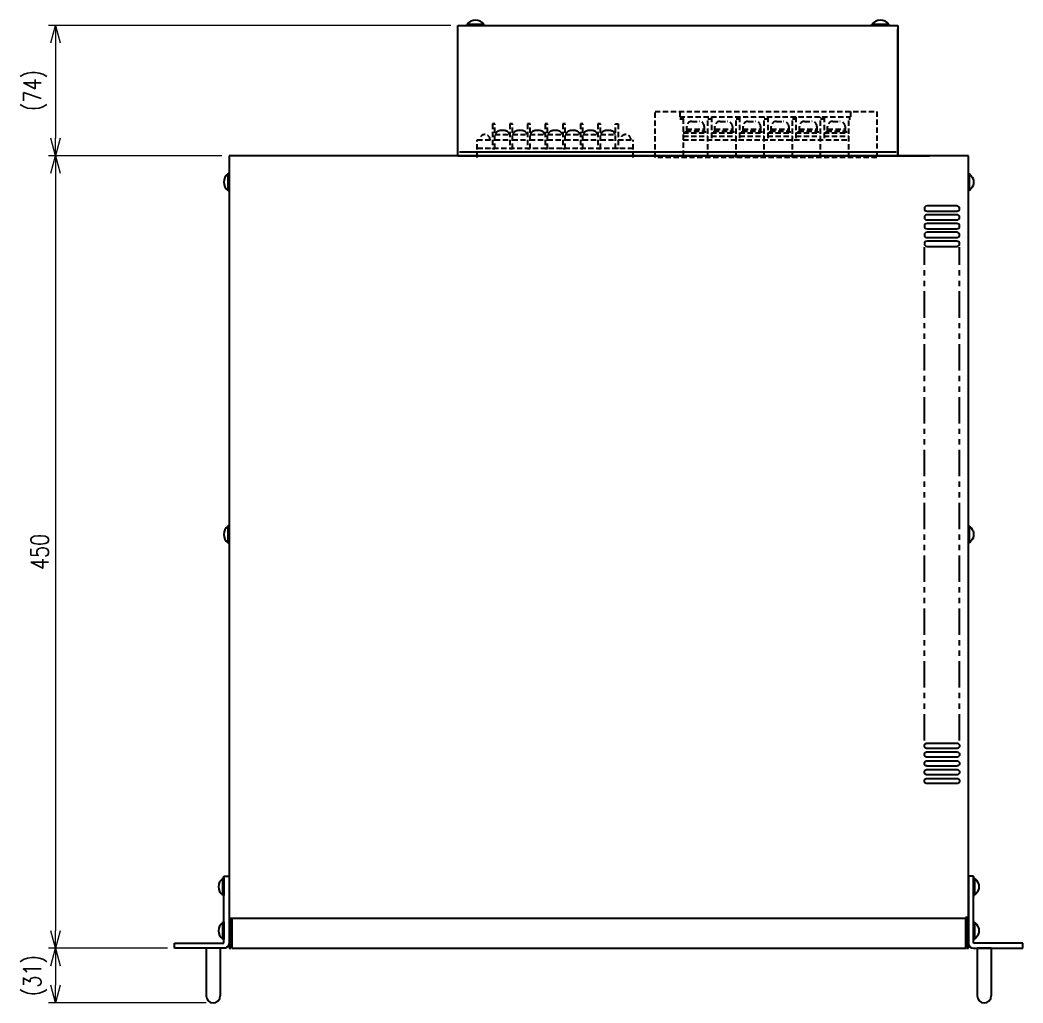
# Model space of a CAD drawing. Header units: millimetres. Extents: x 112 to 1408, y 148 to 1021.
# Drawn here: x 112 to 682, y 463 to 1021 of the extents above; entities that cross this region are included whole.
import ezdxf

# ---------------------------------------------------------------- set-up
doc = ezdxf.new("R2010")
doc.units = ezdxf.units.MM
doc.linetypes.add('HIDDEN', pattern=[0.375, 0.25, -0.125])
doc.linetypes.add('PHANTOM', pattern=[2.5, 1.25, -0.25, 0.25, -0.25, 0.25, -0.25])
doc.layers.get('0').update_dxf_attribs({"color": 5, "lineweight": 30})
doc.layers.get('Defpoints').update_dxf_attribs({"lineweight": 9})
doc.layers.add('寸法', color=7, linetype='Continuous', lineweight=15)
doc.layers.add('寸法 @ 4', color=7, linetype='Continuous', lineweight=15)
doc.styles.get("Standard").update_dxf_attribs({"font": 'simplex.shx', "width": 0.8, "bigfont": 'extfont.shx'})
doc.dimstyles.new('KD-STD', dxfattribs={"dimscale": 0, "dimtxt": 2.5, "dimasz": 2.5, "dimexe": 1, "dimexo": 1, "dimgap": 1, "dimtad": 1, "dimdsep": 46, "dimtxsty": 'Standard', "dimblk": 'OPEN30', "dimcen": 0, "dimadec": 0, "dimazin": 0, "dimtfac": 1, "dimtmove": 0, "dimatfit": 3, "dimldrblk": 'OPEN30', "dimfxl": 1, "dimtolj": 1, "dimtzin": 0, "dimlwd": 15, "dimlwe": 15, "dimarcsym": 0})

# ---------------------------------------------------------------- blocks, each defined once
blk = doc.blocks.new('_Open30')
at = {"lineweight": -2}
for p, q in [((-1, 0.268), (0, 0)), ((0, 0), (-1, -0.268)), ((0, 0), (-1, 0))]:
    blk.add_line(p, q, dxfattribs=at)
blk = doc.blocks.new('*D13')
at = {"layer": 'Defpoints', "color": 0}
for p in [(361.02, 1018), (132.49, 944), (231.02, 944)]:
    blk.add_point(p, dxfattribs=at)
at = {"layer": '寸法', "color": 0, "lineweight": 15}
for p, q in [((357.02, 1018), (128.49, 1018)), ((132.49, 1008), (132.49, 954)), ((227.02, 944), (128.49, 944))]:
    blk.add_line(p, q, dxfattribs=at)
at = {"layer": '寸法', "color": 0, "lineweight": 15, "xscale": 10, "yscale": 10, "zscale": 10}
for p, rotation in [((132.49, 1018), 90), ((132.49, 944), 270)]:
    blk.add_blockref('_Open30', p, dxfattribs=dict(at, rotation=rotation))
at = {"layer": '寸法', "color": 0, "insert": (120.88, 981), "char_height": 10, "attachment_point": 5, "rotation": 90}
blk.add_mtext('\\A1;(74)', dxfattribs=at)
blk = doc.blocks.new('*D14')
at = {"layer": 'Defpoints', "color": 0}
for p in [(231.02, 944), (132.49, 494), (200.02, 494)]:
    blk.add_point(p, dxfattribs=at)
at = {"layer": '寸法', "color": 0, "lineweight": 15}
for p, q in [((227.02, 944), (128.49, 944)), ((132.49, 934), (132.49, 504)), ((196.02, 494), (128.49, 494))]:
    blk.add_line(p, q, dxfattribs=at)
at = {"layer": '寸法', "color": 0, "lineweight": 15, "xscale": 10, "yscale": 10, "zscale": 10}
for p, rotation in [((132.49, 944), 90), ((132.49, 494), 270)]:
    blk.add_blockref('_Open30', p, dxfattribs=dict(at, rotation=rotation))
at = {"layer": '寸法', "color": 0, "insert": (123.49, 719), "char_height": 10, "attachment_point": 5, "rotation": 90}
blk.add_mtext('\\A1;450', dxfattribs=at)
blk = doc.blocks.new('*D15')
at = {"layer": 'Defpoints', "color": 0}
for p in [(200.02, 494), (132.49, 463), (222.02, 463)]:
    blk.add_point(p, dxfattribs=at)
at = {"layer": '寸法', "color": 0, "lineweight": 15}
for p, q in [((196.02, 494), (128.49, 494)), ((132.49, 484), (132.49, 473)), ((218.02, 463), (128.49, 463))]:
    blk.add_line(p, q, dxfattribs=at)
at = {"layer": '寸法', "color": 0, "lineweight": 15, "xscale": 10, "yscale": 10, "zscale": 10}
for p, rotation in [((132.49, 494), 90), ((132.49, 463), 270)]:
    blk.add_blockref('_Open30', p, dxfattribs=dict(at, rotation=rotation))
at = {"layer": '寸法', "color": 0, "insert": (120.88, 478.5), "char_height": 10, "attachment_point": 5, "rotation": 90}
blk.add_mtext('\\A1;(31)', dxfattribs=at)

msp = doc.modelspace()

# ---------------------------------------------------------------- linework, layer by layer
for p, q in [((361.021, 1017.999), (611.021, 1017.999)), ((361.021, 943.999), (361.021, 1017.999)), ((361.021, 943.999), (361.021, 1015.999)), ((366.021, 1018.499), (376.021, 1018.499)), ((366.021, 1017.999), (366.021, 1018.499)), ((376.021, 1017.999), (366.021, 1017.999)), ((375.721, 1018.499), (366.321, 1018.499)), ((376.021, 1018.499), (376.021, 1017.999)), ((596.021, 1018.499), (606.021, 1018.499)), ((596.021, 1017.999), (596.021, 1018.499)), ((606.021, 1017.999), (596.021, 1017.999)), ((605.721, 1018.499), (596.321, 1018.499)), ((606.021, 1018.499), (606.021, 1017.999)), ((611.021, 1017.999), (611.021, 943.999)), ((611.021, 943.999), (611.021, 1015.999)), ((610.021, 945.999), (362.021, 945.999)), ((231.021, 943.999), (231.021, 493.999)), ((651.021, 943.999), (231.021, 943.999)), ((361.021, 943.999), (343.021, 943.999)), ((361.021, 943.999), (611.021, 943.999)), ((611.021, 943.999), (629.021, 943.999)), ((651.021, 493.999), (651.021, 943.999)), ((230.521, 923.999), (230.521, 933.999)), ((230.521, 933.999), (231.021, 933.999)), ((230.521, 933.699), (230.521, 924.299)), ((231.021, 933.999), (231.021, 923.999)), ((651.521, 933.999), (651.021, 933.999)), ((651.021, 933.999), (651.021, 923.999)), ((651.521, 923.999), (651.521, 933.999)), ((651.521, 933.699), (651.521, 924.299)), ((231.021, 923.999), (230.521, 923.999)), ((651.021, 923.999), (651.521, 923.999)), ((626.021, 913.999), (626.021, 913.999)), ((644.521, 915.499), (627.521, 915.499)), ((627.521, 912.499), (644.521, 912.499)), ((646.021, 913.999), (646.021, 913.999)), ((626.021, 908.999), (626.021, 908.999)), ((644.521, 910.499), (627.521, 910.499)), ((627.521, 907.499), (644.521, 907.499)), ((646.021, 908.999), (646.021, 908.999)), ((626.021, 903.999), (626.021, 903.999)), ((644.521, 905.499), (627.521, 905.499)), ((627.521, 902.499), (644.521, 902.499)), ((644.521, 900.499), (627.521, 900.499)), ((646.021, 903.999), (646.021, 903.999)), ((626.021, 898.999), (626.021, 898.999)), ((627.521, 897.499), (644.521, 897.499)), ((644.521, 895.499), (627.521, 895.499)), ((646.021, 898.999), (646.021, 898.999)), ((626.021, 893.999), (626.021, 893.999)), ((627.521, 892.499), (644.521, 892.499)), ((646.021, 893.999), (646.021, 893.999)), ((230.521, 723.999), (230.521, 733.999)), ((230.521, 733.999), (231.021, 733.999)), ((230.521, 733.699), (230.521, 724.299)), ((231.021, 733.999), (231.021, 723.999)), ((651.521, 733.999), (651.021, 733.999)), ((651.021, 733.999), (651.021, 723.999)), ((651.521, 723.999), (651.521, 733.999)), ((651.521, 733.699), (651.521, 724.299)), ((231.021, 723.999), (230.521, 723.999)), ((651.021, 723.999), (651.521, 723.999)), ((627.521, 610.499), (644.521, 610.499)), ((626.021, 608.999), (626.021, 608.999)), ((626.021, 603.999), (626.021, 603.999)), ((644.521, 607.499), (627.521, 607.499)), ((627.521, 605.499), (644.521, 605.499)), ((646.021, 608.999), (646.021, 608.999)), ((646.021, 603.999), (646.021, 603.999)), ((626.021, 598.999), (626.021, 598.999)), ((644.521, 602.499), (627.521, 602.499)), ((627.521, 600.499), (644.521, 600.499)), ((646.021, 598.999), (646.021, 598.999)), ((626.021, 593.999), (626.021, 593.999)), ((644.521, 597.499), (627.521, 597.499)), ((627.521, 595.499), (644.521, 595.499)), ((644.521, 592.499), (627.521, 592.499)), ((646.021, 593.999), (646.021, 593.999)), ((626.021, 588.999), (626.021, 588.999)), ((627.521, 590.499), (644.521, 590.499)), ((644.521, 587.499), (627.521, 587.499)), ((646.021, 588.999), (646.021, 588.999)), ((227.521, 523.999), (227.521, 533.999)), ((227.521, 533.999), (228.021, 533.999)), ((227.521, 533.699), (227.521, 524.299)), ((228.021, 534.999), (231.021, 534.999)), ((228.021, 496.999), (228.021, 534.999)), ((228.021, 533.999), (228.021, 523.999)), ((231.021, 534.999), (231.021, 496.999)), ((651.021, 534.999), (651.021, 496.999)), ((654.021, 534.999), (651.021, 534.999)), ((654.021, 496.999), (654.021, 534.999)), ((654.521, 533.999), (654.021, 533.999)), ((654.021, 533.999), (654.021, 523.999)), ((654.521, 523.999), (654.521, 533.999)), ((654.521, 533.699), (654.521, 524.299)), ((228.021, 523.999), (227.521, 523.999)), ((654.021, 523.999), (654.521, 523.999)), ((227.521, 498.999), (227.521, 508.999)), ((227.521, 508.999), (228.021, 508.999)), ((227.521, 508.699), (227.521, 499.299)), ((228.021, 508.999), (228.021, 498.999)), ((232.021, 510.999), (231.021, 510.999)), ((232.021, 510.999), (232.021, 493.999)), ((232.021, 510.999), (232.021, 493.999)), ((650.021, 510.999), (232.021, 510.999)), ((232.521, 510.999), (232.521, 493.999)), ((649.521, 493.999), (649.521, 510.999)), ((650.021, 510.999), (650.021, 511.999)), ((650.021, 510.999), (650.021, 493.999)), ((650.021, 510.999), (650.021, 493.999)), ((650.021, 510.999), (651.021, 510.999)), ((654.521, 508.999), (654.021, 508.999)), ((654.021, 508.999), (654.021, 498.999)), ((654.521, 498.999), (654.521, 508.999)), ((654.521, 508.699), (654.521, 499.299)), ((200.021, 493.999), (200.021, 496.999)), ((200.021, 496.999), (228.021, 496.999)), ((228.021, 498.999), (227.521, 498.999)), ((654.021, 498.999), (654.521, 498.999)), ((682.021, 496.999), (654.021, 496.999)), ((682.021, 493.999), (682.021, 496.999)), ((228.021, 493.999), (200.021, 493.999)), ((226.021, 493.999), (218.021, 493.999)), ((218.021, 493.999), (218.021, 466.999)), ((226.021, 493.999), (226.021, 466.999)), ((231.021, 493.999), (232.021, 493.999)), ((231.021, 493.999), (232.021, 493.999)), ((232.521, 493.999), (649.521, 493.999)), ((650.021, 493.999), (651.021, 493.999)), ((650.021, 493.999), (651.021, 493.999)), ((650.021, 493.999), (651.021, 493.999)), ((650.021, 493.999), (651.021, 493.999)), ((654.021, 493.999), (682.021, 493.999)), ((664.021, 493.999), (656.021, 493.999)), ((656.021, 493.999), (656.021, 466.999)), ((664.021, 493.999), (664.021, 466.999))]:
    msp.add_line(p, q)
at = {"linetype": 'HIDDEN', "ltscale": 12}
for p, q in [((473.021, 942.999), (473.021, 968.999)), ((473.021, 968.999), (599.021, 968.999)), ((487.021, 968.999), (487.021, 964.999)), ((584.021, 968.999), (584.021, 964.999)), ((599.021, 968.999), (599.021, 942.999)), ((487.021, 965.999), (584.021, 965.999)), ((487.021, 964.999), (489.021, 964.999)), ((489.021, 964.999), (489.021, 965.999)), ((489.021, 964.999), (489.021, 942.999)), ((494.021, 963.499), (498.021, 963.499)), ((503.021, 942.999), (503.021, 965.999)), ((503.021, 964.999), (505.021, 964.999)), ((505.021, 965.999), (505.021, 952.999)), ((510.021, 963.499), (514.021, 963.499)), ((519.021, 942.999), (519.021, 965.999)), ((519.021, 964.999), (521.021, 964.999)), ((521.021, 965.999), (521.021, 952.999)), ((526.021, 963.499), (530.021, 963.499)), ((535.021, 942.999), (535.021, 965.999)), ((535.021, 964.999), (537.021, 964.999)), ((537.021, 965.999), (537.021, 952.999)), ((542.021, 963.499), (546.021, 963.499)), ((551.021, 942.999), (551.021, 965.999)), ((551.021, 964.999), (553.021, 964.999)), ((553.021, 965.999), (553.021, 952.999)), ((558.021, 963.499), (562.021, 963.499)), ((567.021, 942.999), (567.021, 965.999)), ((567.021, 964.999), (569.021, 964.999)), ((569.021, 965.999), (569.021, 952.999)), ((574.021, 963.499), (578.021, 963.499)), ((583.021, 942.999), (583.021, 965.999)), ((583.021, 964.999), (584.021, 964.999)), ((382.021, 961.999), (380.621, 961.999)), ((380.621, 961.999), (380.621, 947.999)), ((382.021, 947.999), (382.021, 961.999)), ((392.021, 961.999), (390.621, 961.999)), ((390.621, 961.999), (390.621, 947.999)), ((392.021, 947.999), (392.021, 961.999)), ((402.021, 961.999), (400.621, 961.999)), ((400.621, 961.999), (400.621, 947.999)), ((402.021, 947.999), (402.021, 961.999)), ((412.021, 961.999), (410.621, 961.999)), ((410.621, 961.999), (410.621, 947.999)), ((412.021, 947.999), (412.021, 961.999)), ((422.021, 961.999), (420.621, 961.999)), ((420.621, 961.999), (420.621, 947.999)), ((422.021, 947.999), (422.021, 961.999)), ((432.021, 961.999), (430.621, 961.999)), ((430.621, 961.999), (430.621, 947.999)), ((432.021, 947.999), (432.021, 961.999)), ((442.021, 961.999), (440.621, 961.999)), ((440.621, 961.999), (440.621, 947.999)), ((442.021, 947.999), (442.021, 961.999)), ((450.621, 961.999), (452.021, 961.999)), ((450.621, 947.999), (450.621, 961.999)), ((452.021, 961.999), (452.021, 947.999)), ((490.521, 956.999), (490.521, 957.999)), ((490.521, 957.999), (501.521, 957.999)), ((491.021, 958.999), (491.021, 960.499)), ((491.021, 957.999), (491.021, 958.999)), ((491.021, 958.999), (501.021, 958.999)), ((501.021, 960.499), (501.021, 958.999)), ((501.021, 958.999), (501.021, 957.999)), ((501.521, 957.999), (501.521, 956.999)), ((506.521, 956.999), (506.521, 957.999)), ((506.521, 957.999), (517.521, 957.999)), ((507.021, 958.999), (507.021, 960.499)), ((507.021, 957.999), (507.021, 958.999)), ((507.021, 958.999), (517.021, 958.999)), ((517.021, 960.499), (517.021, 958.999)), ((517.021, 958.999), (517.021, 957.999)), ((517.521, 957.999), (517.521, 956.999)), ((522.521, 956.999), (522.521, 957.999)), ((522.521, 957.999), (533.521, 957.999)), ((523.021, 958.999), (523.021, 960.499)), ((523.021, 957.999), (523.021, 958.999)), ((523.021, 958.999), (533.021, 958.999)), ((533.021, 960.499), (533.021, 958.999)), ((533.021, 958.999), (533.021, 957.999)), ((533.521, 957.999), (533.521, 956.999)), ((538.521, 956.999), (538.521, 957.999)), ((538.521, 957.999), (549.521, 957.999)), ((539.021, 958.999), (539.021, 960.499)), ((539.021, 957.999), (539.021, 958.999)), ((539.021, 958.999), (549.021, 958.999)), ((549.021, 960.499), (549.021, 958.999)), ((549.021, 958.999), (549.021, 957.999)), ((549.521, 957.999), (549.521, 956.999)), ((554.521, 956.999), (554.521, 957.999)), ((554.521, 957.999), (565.521, 957.999)), ((555.021, 958.999), (555.021, 960.499)), ((555.021, 957.999), (555.021, 958.999)), ((555.021, 958.999), (565.021, 958.999)), ((565.021, 960.499), (565.021, 958.999)), ((565.021, 958.999), (565.021, 957.999)), ((565.521, 957.999), (565.521, 956.999)), ((570.521, 956.999), (570.521, 957.999)), ((570.521, 957.999), (581.521, 957.999)), ((571.021, 958.999), (571.021, 960.499)), ((571.021, 957.999), (571.021, 958.999)), ((571.021, 958.999), (581.021, 958.999)), ((581.021, 960.499), (581.021, 958.999)), ((581.021, 958.999), (581.021, 957.999)), ((581.521, 957.999), (581.521, 956.999)), ((372.021, 952.999), (380.621, 952.999)), ((372.021, 942.999), (372.021, 952.999)), ((382.021, 955.999), (390.621, 955.999)), ((382.021, 952.999), (390.621, 952.999)), ((392.021, 955.999), (400.621, 955.999)), ((392.021, 952.999), (400.621, 952.999)), ((402.021, 955.999), (410.621, 955.999)), ((402.021, 952.999), (410.621, 952.999)), ((412.021, 955.999), (420.621, 955.999)), ((412.021, 952.999), (420.621, 952.999)), ((422.021, 955.999), (430.621, 955.999)), ((422.021, 952.999), (430.621, 952.999)), ((432.021, 955.999), (440.621, 955.999)), ((432.021, 952.999), (440.621, 952.999)), ((442.021, 955.999), (450.621, 955.999)), ((442.021, 952.999), (450.621, 952.999)), ((452.021, 952.999), (460.621, 952.999)), ((460.621, 942.999), (460.621, 952.999)), ((489.021, 956.999), (503.021, 956.999)), ((489.021, 954.999), (503.021, 954.999)), ((489.021, 952.999), (583.021, 952.999)), ((505.021, 956.999), (519.021, 956.999)), ((505.021, 954.999), (519.021, 954.999)), ((521.021, 956.999), (535.021, 956.999)), ((521.021, 954.999), (535.021, 954.999)), ((537.021, 956.999), (551.021, 956.999)), ((537.021, 954.999), (551.021, 954.999)), ((553.021, 956.999), (567.021, 956.999)), ((553.021, 954.999), (567.021, 954.999)), ((569.021, 956.999), (583.021, 956.999)), ((569.021, 954.999), (583.021, 954.999)), ((460.621, 947.999), (372.021, 947.999)), ((380.621, 947.999), (382.021, 947.999)), ((390.621, 947.999), (392.021, 947.999)), ((400.621, 947.999), (402.021, 947.999)), ((410.621, 947.999), (412.021, 947.999)), ((420.621, 947.999), (422.021, 947.999)), ((430.621, 947.999), (432.021, 947.999)), ((440.621, 947.999), (442.021, 947.999)), ((452.021, 947.999), (450.621, 947.999)), ((599.021, 942.999), (473.021, 942.999))]:
    msp.add_line(p, q, dxfattribs=at)
at = {"linetype": 'PHANTOM', "ltscale": 12}
for p, q in [((626.021, 611.999), (626.021, 891.999)), ((646.021, 611.999), (646.021, 891.999))]:
    msp.add_line(p, q, dxfattribs=at)
at = {"linetype": 'HIDDEN', "ltscale": 12}
for points in [[(390.321, 955.999), (390.305, 956.209), (390.26, 956.416), (390.184, 956.621), (390.079, 956.82), (389.946, 957.014), (389.785, 957.199), (389.597, 957.376), (389.385, 957.542), (389.149, 957.696), (388.892, 957.838), (388.615, 957.965), (388.321, 958.078), (388.011, 958.175), (387.689, 958.255), (387.356, 958.318), (387.015, 958.363), (386.669, 958.39), (386.321, 958.399), (385.972, 958.39), (385.626, 958.363), (385.285, 958.318), (384.952, 958.255), (384.63, 958.175), (384.321, 958.078), (384.026, 957.965), (383.749, 957.838), (383.492, 957.696), (383.256, 957.542), (383.044, 957.376), (382.856, 957.199), (382.695, 957.014), (382.562, 956.82), (382.457, 956.621), (382.381, 956.416), (382.336, 956.209), (382.321, 955.999)], [(400.321, 955.999), (400.305, 956.209), (400.26, 956.416), (400.184, 956.621), (400.079, 956.82), (399.946, 957.014), (399.785, 957.199), (399.597, 957.376), (399.385, 957.542), (399.149, 957.696), (398.892, 957.838), (398.615, 957.965), (398.321, 958.078), (398.011, 958.175), (397.689, 958.255), (397.356, 958.318), (397.015, 958.363), (396.669, 958.39), (396.321, 958.399), (395.972, 958.39), (395.626, 958.363), (395.285, 958.318), (394.952, 958.255), (394.63, 958.175), (394.321, 958.078), (394.026, 957.965), (393.749, 957.838), (393.492, 957.696), (393.256, 957.542), (393.044, 957.376), (392.856, 957.199), (392.695, 957.014), (392.562, 956.82), (392.457, 956.621), (392.381, 956.416), (392.336, 956.209), (392.321, 955.999)], [(410.321, 955.999), (410.305, 956.209), (410.26, 956.416), (410.184, 956.621), (410.079, 956.82), (409.946, 957.014), (409.785, 957.199), (409.597, 957.376), (409.385, 957.542), (409.149, 957.696), (408.892, 957.838), (408.615, 957.965), (408.321, 958.078), (408.011, 958.175), (407.689, 958.255), (407.356, 958.318), (407.015, 958.363), (406.669, 958.39), (406.321, 958.399), (405.972, 958.39), (405.626, 958.363), (405.285, 958.318), (404.952, 958.255), (404.63, 958.175), (404.321, 958.078), (404.026, 957.965), (403.749, 957.838), (403.492, 957.696), (403.256, 957.542), (403.044, 957.376), (402.856, 957.199), (402.695, 957.014), (402.562, 956.82), (402.457, 956.621), (402.381, 956.416), (402.336, 956.209), (402.321, 955.999)], [(420.321, 955.999), (420.305, 956.209), (420.26, 956.416), (420.184, 956.621), (420.079, 956.82), (419.946, 957.014), (419.785, 957.199), (419.597, 957.376), (419.385, 957.542), (419.149, 957.696), (418.892, 957.838), (418.615, 957.965), (418.321, 958.078), (418.011, 958.175), (417.689, 958.255), (417.356, 958.318), (417.015, 958.363), (416.669, 958.39), (416.321, 958.399), (415.972, 958.39), (415.626, 958.363), (415.285, 958.318), (414.952, 958.255), (414.63, 958.175), (414.321, 958.078), (414.026, 957.965), (413.749, 957.838), (413.492, 957.696), (413.256, 957.542), (413.044, 957.376), (412.856, 957.199), (412.695, 957.014), (412.562, 956.82), (412.457, 956.621), (412.381, 956.416), (412.336, 956.209), (412.321, 955.999)], [(430.321, 955.999), (430.305, 956.209), (430.26, 956.416), (430.184, 956.621), (430.079, 956.82), (429.946, 957.014), (429.785, 957.199), (429.597, 957.376), (429.385, 957.542), (429.149, 957.696), (428.892, 957.838), (428.615, 957.965), (428.321, 958.078), (428.011, 958.175), (427.689, 958.255), (427.356, 958.318), (427.015, 958.363), (426.669, 958.39), (426.321, 958.399), (425.972, 958.39), (425.626, 958.363), (425.285, 958.318), (424.952, 958.255), (424.63, 958.175), (424.321, 958.078), (424.026, 957.965), (423.749, 957.838), (423.492, 957.696), (423.256, 957.542), (423.044, 957.376), (422.856, 957.199), (422.695, 957.014), (422.562, 956.82), (422.457, 956.621), (422.381, 956.416), (422.336, 956.209), (422.321, 955.999)], [(440.321, 955.999), (440.305, 956.209), (440.26, 956.416), (440.184, 956.621), (440.079, 956.82), (439.946, 957.014), (439.785, 957.199), (439.597, 957.376), (439.385, 957.542), (439.149, 957.696), (438.892, 957.838), (438.615, 957.965), (438.321, 958.078), (438.011, 958.175), (437.689, 958.255), (437.356, 958.318), (437.015, 958.363), (436.669, 958.39), (436.321, 958.399), (435.972, 958.39), (435.626, 958.363), (435.285, 958.318), (434.952, 958.255), (434.63, 958.175), (434.321, 958.078), (434.026, 957.965), (433.749, 957.838), (433.492, 957.696), (433.256, 957.542), (433.044, 957.376), (432.856, 957.199), (432.695, 957.014), (432.562, 956.82), (432.457, 956.621), (432.381, 956.416), (432.336, 956.209), (432.321, 955.999)], [(450.321, 955.999), (450.305, 956.209), (450.26, 956.416), (450.184, 956.621), (450.079, 956.82), (449.946, 957.014), (449.785, 957.199), (449.597, 957.376), (449.385, 957.542), (449.149, 957.696), (448.892, 957.838), (448.615, 957.965), (448.321, 958.078), (448.011, 958.175), (447.689, 958.255), (447.356, 958.318), (447.015, 958.363), (446.669, 958.39), (446.321, 958.399), (445.972, 958.39), (445.626, 958.363), (445.285, 958.318), (444.952, 958.255), (444.63, 958.175), (444.321, 958.078), (444.026, 957.965), (443.749, 957.838), (443.492, 957.696), (443.256, 957.542), (443.044, 957.376), (442.856, 957.199), (442.695, 957.014), (442.562, 956.82), (442.457, 956.621), (442.381, 956.416), (442.336, 956.209), (442.321, 955.999)]]:
    msp.add_lwpolyline(points, dxfattribs=at)
for points in [[(651.522, 933.698), (651.996, 933.341), (652.694, 932.643), (653.261, 931.833), (653.679, 930.938), (653.934, 929.984), (654.021, 928.999), (653.934, 928.015), (653.679, 927.061), (653.261, 926.165), (652.694, 925.356), (651.996, 924.658), (651.522, 924.3)], [(651.522, 733.698), (651.996, 733.341), (652.694, 732.643), (653.261, 731.833), (653.679, 730.938), (653.934, 729.984), (654.021, 728.999), (653.934, 728.015), (653.679, 727.061), (653.261, 726.165), (652.694, 725.356), (651.996, 724.658), (651.522, 724.3)], [(626.021, 608.999), (626.043, 609.26), (626.111, 609.512), (626.222, 609.749), (626.371, 609.964), (626.556, 610.149), (626.771, 610.298), (627.008, 610.409), (627.26, 610.477), (627.521, 610.499)], [(644.521, 610.499), (644.781, 610.477), (645.034, 610.409), (645.271, 610.298), (645.485, 610.149), (645.67, 609.964), (645.82, 609.749), (645.93, 609.512), (645.998, 609.26), (646.021, 608.999)], [(627.521, 607.499), (627.26, 607.522), (627.008, 607.59), (626.771, 607.7), (626.556, 607.85), (626.371, 608.035), (626.222, 608.249), (626.111, 608.486), (626.043, 608.739), (626.021, 608.999)], [(626.021, 603.999), (626.043, 604.26), (626.111, 604.512), (626.222, 604.749), (626.371, 604.964), (626.556, 605.149), (626.771, 605.298), (627.008, 605.409), (627.26, 605.477), (627.521, 605.499)], [(627.521, 602.499), (627.26, 602.522), (627.008, 602.59), (626.771, 602.7), (626.556, 602.85), (626.371, 603.035), (626.222, 603.249), (626.111, 603.486), (626.043, 603.739), (626.021, 603.999)], [(646.021, 608.999), (645.998, 608.739), (645.93, 608.486), (645.82, 608.249), (645.67, 608.035), (645.485, 607.85), (645.271, 607.7), (645.034, 607.59), (644.781, 607.522), (644.521, 607.499)], [(644.521, 605.499), (644.781, 605.477), (645.034, 605.409), (645.271, 605.298), (645.485, 605.149), (645.67, 604.964), (645.82, 604.749), (645.93, 604.512), (645.998, 604.26), (646.021, 603.999)], [(646.021, 603.999), (645.998, 603.739), (645.93, 603.486), (645.82, 603.249), (645.67, 603.035), (645.485, 602.85), (645.271, 602.7), (645.034, 602.59), (644.781, 602.522), (644.521, 602.499)], [(626.021, 598.999), (626.043, 599.26), (626.111, 599.512), (626.222, 599.749), (626.371, 599.964), (626.556, 600.149), (626.771, 600.298), (627.008, 600.409), (627.26, 600.477), (627.521, 600.499)], [(627.521, 597.499), (627.26, 597.522), (627.008, 597.59), (626.771, 597.7), (626.556, 597.85), (626.371, 598.035), (626.222, 598.249), (626.111, 598.486), (626.043, 598.739), (626.021, 598.999)], [(644.521, 600.499), (644.781, 600.477), (645.034, 600.409), (645.271, 600.298), (645.485, 600.149), (645.67, 599.964), (645.82, 599.749), (645.93, 599.512), (645.998, 599.26), (646.021, 598.999)], [(646.021, 598.999), (645.998, 598.739), (645.93, 598.486), (645.82, 598.249), (645.67, 598.035), (645.485, 597.85), (645.271, 597.7), (645.034, 597.59), (644.781, 597.522), (644.521, 597.499)], [(626.021, 593.999), (626.043, 594.26), (626.111, 594.512), (626.222, 594.749), (626.371, 594.964), (626.556, 595.149), (626.771, 595.298), (627.008, 595.409), (627.26, 595.477), (627.521, 595.499)], [(627.521, 592.499), (627.26, 592.522), (627.008, 592.59), (626.771, 592.7), (626.556, 592.85), (626.371, 593.035), (626.222, 593.249), (626.111, 593.486), (626.043, 593.739), (626.021, 593.999)], [(644.521, 595.499), (644.781, 595.477), (645.034, 595.409), (645.271, 595.298), (645.485, 595.149), (645.67, 594.964), (645.82, 594.749), (645.93, 594.512), (645.998, 594.26), (646.021, 593.999)], [(646.021, 593.999), (645.998, 593.739), (645.93, 593.486), (645.82, 593.249), (645.67, 593.035), (645.485, 592.85), (645.271, 592.7), (645.034, 592.59), (644.781, 592.522), (644.521, 592.499)], [(626.021, 588.999), (626.043, 589.26), (626.111, 589.512), (626.222, 589.749), (626.371, 589.964), (626.556, 590.149), (626.771, 590.298), (627.008, 590.409), (627.26, 590.477), (627.521, 590.499)], [(627.521, 587.499), (627.26, 587.522), (627.008, 587.59), (626.771, 587.7), (626.556, 587.85), (626.371, 588.035), (626.222, 588.249), (626.111, 588.486), (626.043, 588.739), (626.021, 588.999)], [(644.521, 590.499), (644.781, 590.477), (645.034, 590.409), (645.271, 590.298), (645.485, 590.149), (645.67, 589.964), (645.82, 589.749), (645.93, 589.512), (645.998, 589.26), (646.021, 588.999)], [(646.021, 588.999), (645.998, 588.739), (645.93, 588.486), (645.82, 588.249), (645.67, 588.035), (645.485, 587.85), (645.271, 587.7), (645.034, 587.59), (644.781, 587.522), (644.521, 587.499)], [(654.522, 533.698), (654.996, 533.341), (655.694, 532.643), (656.261, 531.833), (656.679, 530.938), (656.934, 529.984), (657.021, 528.999), (656.934, 528.015), (656.679, 527.061), (656.261, 526.165), (655.694, 525.356), (654.996, 524.658), (654.522, 524.3)], [(654.522, 508.698), (654.996, 508.341), (655.694, 507.643), (656.261, 506.833), (656.679, 505.938), (656.934, 504.984), (657.021, 503.999), (656.934, 503.015), (656.679, 502.061), (656.261, 501.165), (655.694, 500.356), (654.996, 499.658), (654.522, 499.3)], [(231.021, 496.999), (230.975, 496.479), (230.84, 495.973), (230.619, 495.499), (230.319, 495.071), (229.949, 494.701), (229.521, 494.401), (229.047, 494.18), (228.541, 494.045), (228.021, 493.999)]]:
    msp.add_lwpolyline(points)
for centre, radius, start, end in [((371.021, 1015.331), 5.668, 33.99519, 146.00481), ((601.021, 1015.331), 5.668, 33.99519, 146.00481), ((233.689, 928.999), 5.668, 124.01708, 235.98292), ((627.521, 913.999), 1.5, 90, 180), ((627.521, 913.999), 1.5, 180, 270), ((644.521, 913.999), 1.5, 0, 90), ((644.521, 913.999), 1.5, 270, 0), ((627.521, 908.999), 1.5, 90, 180), ((627.521, 908.999), 1.5, 180, 270), ((644.521, 908.999), 1.5, 0, 90), ((644.521, 908.999), 1.5, 270, 0), ((627.521, 903.999), 1.5, 90, 180), ((627.521, 903.999), 1.5, 180, 270), ((627.521, 898.999), 1.5, 90, 180), ((644.521, 903.999), 1.5, 0, 90), ((644.521, 903.999), 1.5, 270, 0), ((644.521, 898.999), 1.5, 0, 90), ((627.521, 898.999), 1.5, 180, 270), ((627.521, 893.999), 1.5, 90, 180), ((644.521, 898.999), 1.5, 270, 0), ((644.521, 893.999), 1.5, 0, 90), ((627.521, 893.999), 1.5, 180, 270), ((644.521, 893.999), 1.5, 270, 0), ((233.689, 728.999), 5.668, 124.01708, 235.98292), ((230.689, 528.999), 5.668, 124.01708, 235.98292), ((230.689, 503.999), 5.668, 124.01708, 235.98292), ((654.021, 496.999), 3, 180, 270), ((222.021, 466.999), 4, 180, 0), ((660.021, 466.999), 4, 180, 0)]:
    msp.add_arc(centre, radius, start, end)
for centre, start, end in [((494.021, 960.499), 90, 180), ((498.021, 960.499), 0, 90), ((510.021, 960.499), 90, 180), ((514.021, 960.499), 0, 90), ((526.021, 960.499), 90, 180), ((530.021, 960.499), 0, 90), ((542.021, 960.499), 90, 180), ((546.021, 960.499), 0, 90), ((558.021, 960.499), 90, 180), ((562.021, 960.499), 0, 90), ((574.021, 960.499), 90, 180), ((578.021, 960.499), 0, 90), ((376.321, 952.999), 0, 180), ((456.321, 952.999), 0, 180)]:
    msp.add_arc(centre, 3, start, end, dxfattribs=at)

# ---------------------------------------------------------------- dimensions: what is measured, and where the dimension line sits
at = {"layer": '寸法 @ 4'}
for base, p1, p2, override, picture, middle in [((132.488, 943.999), (361.021, 1017.999), (231.021, 943.999), {"dimscale": 4, "dimtix": 0, "dimtofl": 1, "dimtmove": 0, "dimatfit": 3}, '*D13', (120.884, 980.999)), ((132.488, 462.999), (200.021, 493.999), (222.021, 462.999), {"dimscale": 4, "dimtix": 0, "dimtofl": 1, "dimtmove": 1, "dimatfit": 3}, '*D15', (120.884, 478.499))]:
    dim = msp.add_linear_dim(base=base, p1=p1, p2=p2, angle=90, text='(<>)', dimstyle='KD-STD', override=override, dxfattribs=at)
    dim.commit()
    dim.dimension.update_dxf_attribs({"geometry": picture, "text_midpoint": middle})
dim = msp.add_linear_dim(base=(132.488, 493.999), p1=(231.021, 943.999), p2=(200.021, 493.999), angle=90, dimstyle='KD-STD', override={"dimscale": 4, "dimtix": 0, "dimtofl": 1, "dimtmove": 1, "dimatfit": 3}, dxfattribs=at)
dim.commit()
dim.dimension.update_dxf_attribs({"geometry": '*D14', "text_midpoint": (123.488, 718.999)})

doc.saveas('drawing.dxf')
